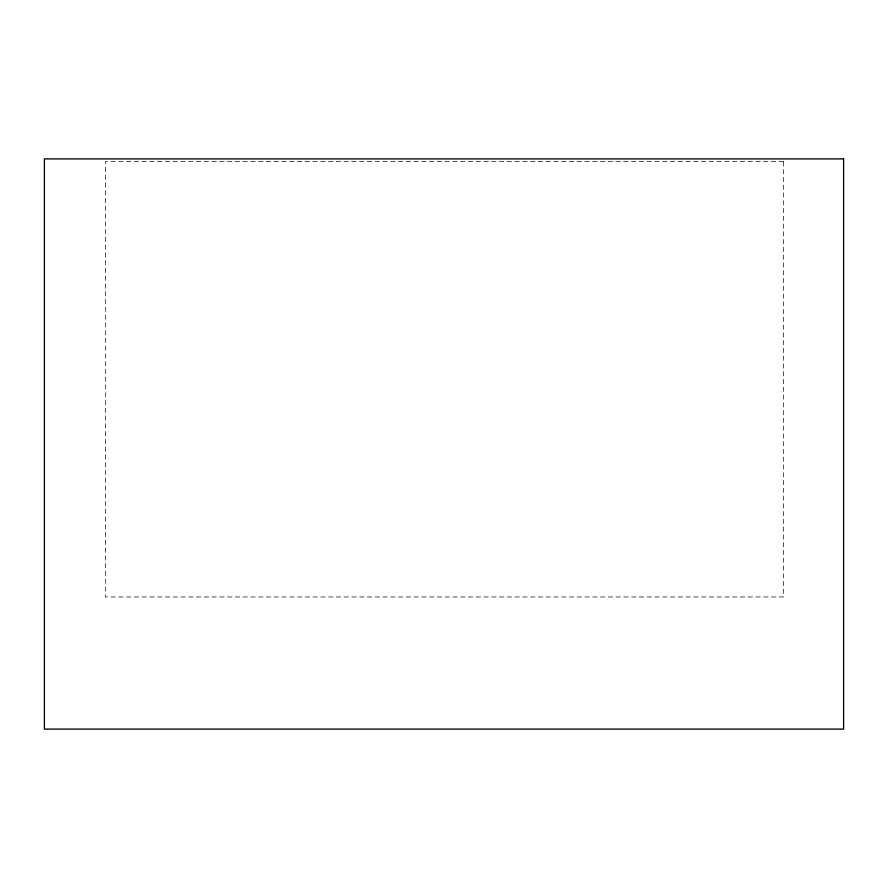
<?xml version="1.0" encoding="UTF-8"?>
<svg xmlns="http://www.w3.org/2000/svg" width="888" height="888" viewBox="0 0 888 888"><rect width="100%" height="100%" fill="white"/><g stroke="black" fill="none" stroke-linecap="round" stroke-linejoin="round"><path stroke-width="0.67" stroke-dasharray="4.44 3.33" d="M783.527 161.438L105.561 161.438L105.561 596.958L783.527 596.958L783.527 161.438"/><path stroke-width="1.33" d="M843.6 158.897L44.4 158.897L44.4 729.104L843.6 729.104L843.6 158.897"/></g></svg>
